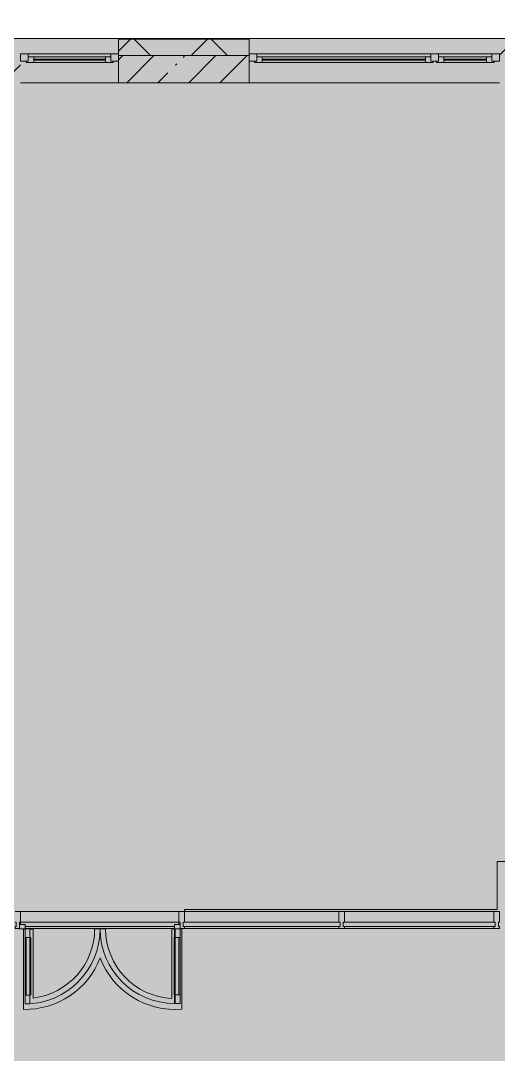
# Model space of a CAD drawing. Header units: millimetres. Extents: x 81548 to 272142, y -8553 to 29000.
# Drawn here: x 246282 to 250672, y 12227 to 21721 of the extents above; entities that cross this region are included whole.
import ezdxf

# ---------------------------------------------------------------- set-up
doc = ezdxf.new("R2010")
doc.units = ezdxf.units.MM
doc.layers.add('A-DETL-GENF-2', color=7, linetype='Continuous', lineweight=9, true_color=0xc0c0c0, transparency=0.4)
for name, color, linetype, lineweight, true_color in [('A-DETL-GENF-3', 7, 'Continuous', 5, 0xe2e2e2), ('A-DETL-GENF-4', 7, 'Continuous', 5, 0xb7b7b7), ('A-DOOR-1', 7, 'Continuous', 5, 0xb7b7b7), ('A-FLOR-2', 7, 'Continuous', 5, 0xb7b7b7), ('A-GLAZ-2', 7, 'Continuous', 5, 0x737373), ('A-GLAZ-CURT-3', 7, 'Continuous', 5, 0x737373), ('A-GLAZ-CWMG-4', 7, 'Continuous', 5, 0x737373), ('A-WALL-4', 7, 'Continuous', 5, 0x737373), ('A-WALL-5', 7, 'Continuous', 9, 0x737373), ('I-WALL-5', 7, 'Continuous', 5, 0x737373)]:
    doc.layers.add(name, color=color, linetype=linetype, lineweight=lineweight, true_color=true_color)
for name, color, linetype, lineweight in [('A-GLAZ-CURT-2', 7, 'Continuous', 5), ('A-WALL-3', 7, 'Continuous', 5), ('I-WALL-4', 7, 'Continuous', 5)]:
    doc.layers.add(name, color=color, linetype=linetype, lineweight=lineweight)

# ---------------------------------------------------------------- blocks, each defined once
blk = doc.blocks.new('120_Окно_СКБ_1Ст - 120_Окно_СКБ_1Ст 900х2500_h_ с форточкой-22877787-2_10_3_птичка')
at = {"layer": 'A-GLAZ-2'}
for p, q in [((-450, -127), (-450, -57)), ((-450, -57), (-380, -57)), ((450, -57), (-450, -57)), ((-380, -57), (-380, -127)), ((380, -87), (-380, -87)), ((-380, -87), (-380, -127)), ((-330, -137), (-330, -87)), ((330, -137), (330, -87)), ((380, -127), (380, -57)), ((380, -57), (450, -57)), ((380, -127), (380, -87)), ((450, -57), (450, -127)), ((-380, -127), (-450, -127)), ((-450, -127), (-400, -127)), ((-380, -127), (-400, -127)), ((-400, -127), (-400, -137)), ((-400, -137), (400, -137)), ((400, -137), (-400, -137)), ((-330, -107), (330, -107)), ((330, -117), (-330, -117)), ((450, -127), (380, -127)), ((400, -127), (380, -127)), ((400, -127), (450, -127)), ((400, -137), (400, -127))]:
    blk.add_line(p, q, dxfattribs=at)
blk = doc.blocks.new('120_Окно_СКБ_2Ст_Фрамуга сверху - 120_Окно_СКБ_2Ст_2300х2500_h_ ДОО-23103760-2_10_3_птичка')
at = {"layer": 'A-GLAZ-2'}
for p, q in [((-1150, -127), (-1150, -57)), ((-1150, -57), (-1080, -57)), ((1150, -57), (-1150, -57)), ((-1080, -57), (-1080, -127)), ((-1080, -57), (1080, -57)), ((520, -87), (-1080, -87)), ((-1080, -87), (-1080, -127)), ((-1030, -137), (-1030, -87)), ((470, -137), (470, -87)), ((520, -127), (520, -57)), ((520, -57), (590, -57)), ((520, -127), (520, -87)), ((590, -57), (590, -127)), ((1080, -87), (590, -87)), ((590, -87), (590, -127)), ((640, -137), (640, -87)), ((1030, -137), (1030, -87)), ((1080, -127), (1080, -57)), ((1080, -57), (1150, -57)), ((1080, -127), (1080, -87)), ((1150, -57), (1150, -127)), ((-1080, -127), (-1150, -127)), ((-1150, -127), (-1100, -127)), ((-1080, -127), (-1100, -127)), ((-1100, -127), (-1100, -137)), ((-1100, -137), (540, -137)), ((540, -137), (-1100, -137)), ((-1030, -107), (470, -107)), ((470, -117), (-1030, -117)), ((590, -127), (520, -127)), ((540, -127), (520, -127)), ((540, -127), (570, -127)), ((540, -127), (570, -127)), ((540, -137), (540, -127)), ((590, -127), (570, -127)), ((570, -127), (570, -137)), ((570, -137), (1100, -137)), ((1100, -137), (570, -137)), ((640, -107), (1030, -107)), ((1030, -117), (640, -117)), ((1150, -127), (1080, -127)), ((1100, -127), (1080, -127)), ((1100, -127), (1149.8, -127)), ((1100, -137), (1100, -127))]:
    blk.add_line(p, q, dxfattribs=at)
blk = doc.blocks.new('Прямоугольный импост - Импост структурный с накладкой - 160мм Темный-V175-2_10_3_птичка')
at = {"layer": 'A-GLAZ-CWMG-4'}
for p, q in [((-50, 0), (-50, 17)), ((-50, 17), (0, 17)), ((-40, 0), (-50, 0)), ((-40, -40), (-40, 0)), ((0, 0), (-10, 0)), ((-10, 0), (-10, -40)), ((0, 17), (0, 0)), ((-50, -140), (-50, -40)), ((-50, -40), (-40, -40)), ((-10, -40), (0, -40)), ((0, -40), (0, -140)), ((0, -140), (-50, -140))]:
    blk.add_line(p, q, dxfattribs=at)
blk = doc.blocks.new('Дверь_Витражная_остекление_ - ВВ-22-32429667-2_10_3_птичка')
at = {"layer": 'A-DETL-GENF-3'}
for points in [[(-642.5, -710), (-642.5, -20), (-687.5, -20), (-687.5, -710)], [(737.5, -705), (737.5, -20), (692.5, -20), (692.5, -705)]]:
    blk.add_hatch(color=256, dxfattribs=at).paths.add_polyline_path(points)
at = {"layer": 'A-DETL-GENF-4'}
for p, q in [((-642.5, -20), (-687.5, -20)), ((-687.5, -710), (-687.5, -20)), ((-642.5, -20), (-687.5, -20)), ((-687.5, -20), (-687.5, -710)), ((-642.5, -710), (-642.5, -20)), ((-642.5, -710), (-642.5, -20)), ((692.5, -705), (692.5, -20)), ((692.5, -20), (692.5, -705)), ((737.5, -705), (737.5, -20)), ((737.5, -705), (737.5, -20)), ((-687.5, -100), (-642.5, -100)), ((-677.5, -630), (-677.5, -100)), ((-633.5, -630), (-633.5, -100)), ((683.5, -625), (683.5, -100)), ((737.5, -100), (692.5, -100)), ((727.5, -625), (727.5, -100)), ((-687.5, -630), (-642.5, -630)), ((737.5, -625), (692.5, -625)), ((-687.5, -710), (-642.5, -710)), ((-687.5, -710), (-642.5, -710)), ((737.5, -705), (692.5, -705)), ((692.5, -705), (737.5, -705))]:
    blk.add_line(p, q, dxfattribs=at)
at = {"layer": 'A-DOOR-1'}
for p, q in [((-737.5, 20), (-687.5, 20)), ((-737.5, -20), (-737.5, 20)), ((-687.5, 20), (-687.5, -20)), ((687.5, 20), (737.5, 20)), ((687.5, -20), (687.5, 20)), ((737.5, 20), (737.5, -20)), ((-687.5, -20), (-737.5, -20)), ((-687.5, -710), (-687.5, -20)), ((687.5, -705), (687.5, -20)), ((737.5, -20), (687.5, -20))]:
    blk.add_line(p, q, dxfattribs=at)
for centre, radius, start, end in [((-687.5, -20), 690, 270, 0), ((687.5, -20), 685, 180, 270)]:
    blk.add_arc(centre, radius, start, end, dxfattribs=at)
blk = doc.blocks.new('Прямоугольный импост - Импост структурный с накладкой - 160мм Темный-V176-2_10_3_птичка')
at = {"layer": 'A-GLAZ-CWMG-4'}
for p, q in [((0, 17), (-40, 17)), ((-10, -40), (-10, 0)), ((-10, 0), (0, 0)), ((0, 0), (0, 17)), ((-40, -40), (-50, -40)), ((-50, -40), (-50, -140)), ((-40, -20), (-40, -40)), ((0, -40), (-10, -40)), ((-50, -140), (0, -140))]:
    blk.add_line(p, q, dxfattribs=at)
blk = doc.blocks.new('Системная панель - Стекло - 40мм-32427251-2_10_3_птичка')
at = {"layer": 'A-GLAZ-CURT-2'}
h = blk.add_hatch(dxfattribs=at)
h.set_pattern_fill('FP_171', color=256, style=0, pattern_type=2)
h.set_pattern_definition([(45, (-105312.5, -12900), (-1414.214, 1414.214), [1000, -3000]), (45, (-106312.5, -13400), (-1414.214, 1414.214), [3000, -1000]), (45, (-104312.5, -13900), (-1414.214, 1414.214), [1000, -3000])])
h.paths.add_polyline_path([(-313.5, 0), (697.5, 0), (697.5, 40), (-697.5, 40), (-697.5, 0)])
at = {"layer": 'A-GLAZ-CURT-3'}
for p, q in [((697.5, 40), (-697.5, 40)), ((-697.5, 40), (-697.5, 0)), ((697.5, 0), (697.5, 40)), ((-697.5, 0), (697.5, 0))]:
    blk.add_line(p, q, dxfattribs=at)
blk = doc.blocks.new('Прямоугольный импост - Импост структурный с накладкой - 160мм Темный-32427249-2_10_3_птичка')
at = {"layer": 'A-GLAZ-CWMG-4'}
for p, q in [((105500, 13540), (104125, 13540)), ((105500, 13383), (104125, 13383))]:
    blk.add_line(p, q, dxfattribs=at)
blk = doc.blocks.new('Прямоугольный импост - Импост структурный с накладкой - 160мм Темный-32427025-2_10_3_птичка')
at = {"layer": 'A-GLAZ-CWMG-4'}
for p, q in [((102605, 13540), (101150, 13540)), ((101150, 13420), (101150, 13440)), ((102605, 13440), (101150, 13440)), ((102565, 13400), (101190, 13400)), ((102605, 13440), (102605, 13420)), ((102565, 13383), (101190, 13383))]:
    blk.add_line(p, q, dxfattribs=at)
blk = doc.blocks.new('Системная панель - Стекло - 40мм-32427252-2_10_3_птичка')
at = {"layer": 'A-GLAZ-CURT-3'}
for p, q in [((720, 40), (-720, 40)), ((-720, 40), (-720, 0)), ((-720, 0), (720, 0)), ((720, 0), (720, 40))]:
    blk.add_line(p, q, dxfattribs=at)
blk = doc.blocks.new('Прямоугольный импост - Импост структурный с накладкой - 160мм Темный-32427244-2_10_3_птичка')
at = {"layer": 'A-GLAZ-CWMG-4'}
for p, q in [((-15, 17), (25, 17)), ((25, 0), (15, 0)), ((15, 0), (15, -40)), ((25, 17), (25, 0)), ((-25, -140), (-25, -40)), ((-25, -40), (-15, -40)), ((-15, -40), (-15, -20)), ((15, -40), (25, -40)), ((25, -40), (25, -140)), ((25, -140), (-25, -140))]:
    blk.add_line(p, q, dxfattribs=at)
blk = doc.blocks.new('Прямоугольный импост - Импост структурный с накладкой - 160мм Темный-32427250-2_10_3_птичка')
at = {"layer": 'A-GLAZ-CWMG-4'}
for p, q in [((104075, 13540), (102655, 13540)), ((104075, 13383), (102655, 13383))]:
    blk.add_line(p, q, dxfattribs=at)
blk = doc.blocks.new('Прямоугольный импост - Импост структурный с накладкой - 160мм Темный-V177-2_10_3_птичка')
at = {"layer": 'A-GLAZ-CWMG-4'}
for p, q in [((-25, 0), (-25, 17)), ((-25, 17), (25, 17)), ((-15, 0), (-25, 0)), ((-15, -40), (-15, 0)), ((25, 0), (15, 0)), ((15, 0), (15, -40)), ((25, 17), (25, 0)), ((-25, -140), (-25, -40)), ((-25, -40), (-15, -40)), ((15, -40), (25, -40)), ((25, -40), (25, -140)), ((25, -140), (-25, -140))]:
    blk.add_line(p, q, dxfattribs=at)

msp = doc.modelspace()

# ---------------------------------------------------------------- hatches: boundary and pattern name
at = {"layer": 'A-DETL-GENF-2'}
msp.add_hatch(color=256, dxfattribs=at).paths.add_polyline_path([(268200.9, -258), (270369.5, -258), (270369.5, 21558), (238439.5, 21558), (238439.5, 27348), (229991.5, 27348), (229991.5, 5750), (234333.5, 5750), (234333.5, -258), (267272.4, -258)])
at = {"layer": 'A-WALL-3'}
h = msp.add_hatch(dxfattribs=at)
h.set_pattern_fill('FP_55', color=256, style=0, pattern_type=2)
h.set_pattern_definition([(45, (145131.5, 0), (-353.5534, 353.5534), []), (135, (145131.5, 0), (-353.5534, -353.5534), [])])
h.paths.add_polyline_path([(270361.5, 21400), (270361.5, 21550), (265281.7, 21550), (265281.7, 21400), (270211.5, 21400)])
h.paths.add_polyline_path([(264381.7, 21400), (264381.7, 21550), (263032, 21550), (263032, 21400), (263558.3, 21400)])
h.paths.add_polyline_path([(251487.6, 21400), (251982, 21400), (251982, 21550), (250681.7, 21550), (250681.7, 21400), (251181.5, 21400)])
h.paths.add_polyline_path([(254182, 21400), (254182, 21550), (252882, 21550), (252882, 21400), (253344.6, 21400)])
h.paths.add_polyline_path([(255082, 21400), (256381.5, 21400), (256381.5, 21550), (255082, 21550)])
h.paths.add_polyline_path([(261232, 21400), (262132, 21400), (262132, 21550), (260732, 21550), (260732, 21400), (260772.8, 21400)])
h.paths.add_polyline_path([(258432, 21400), (258432, 21550), (257281.5, 21550), (257281.5, 21400)])
h.paths.add_polyline_path([(248381.7, 21400), (248381.7, 21550), (247181.5, 21550), (247181.5, 21400), (247773.5, 21400)])
h.paths.add_polyline_path([(238439.5, 21400), (238441.5, 21400), (238437.4, 21550), (238191.5, 21550), (238191.5, 21400), (238398.5, 21400)])
h.paths.add_polyline_path([(241741.5, 21400), (246281.5, 21400), (246281.5, 21550), (241741.5, 21550)])
at = {"layer": 'I-WALL-4'}
h = msp.add_hatch(dxfattribs=at)
h.set_pattern_fill('FP_63', color=256, style=0, pattern_type=2)
h.set_pattern_definition([(45, (145131.5, 0), (-285.1231, 285.1231), []), (45, (145416.64, 0), (-285.1231, 285.1231), [504.031, -100.806, 16.764, -84.042])])
h.paths.add_polyline_path([(263032, 21150), (264381.7, 21150), (264381.7, 21400), (263032, 21400)])
h.paths.add_polyline_path([(257281.5, 21150), (258432, 21150), (258432, 21400), (257281.5, 21400)])
h.paths.add_polyline_path([(261232, 21150), (262132, 21150), (262132, 21400), (261232, 21400), (261232, 21239.3)])
h.paths.add_polyline_path([(266341.5, 21150), (266341.5, 21400), (265981.5, 21400), (265981.5, 21150)])
h.paths.add_polyline_path([(246281.5, 21150), (246281.5, 21400), (245931.5, 21400), (245931.5, 21150), (246269, 21150)])
h.paths.add_polyline_path([(247773.5, 21150), (248381.7, 21150), (248381.7, 21400), (247181.5, 21400), (247181.5, 21150)])
h.paths.add_polyline_path([(253576.5, 21150), (254182, 21150), (254182, 21400), (252882, 21400), (252882, 21150), (253526.5, 21150)])
h.paths.add_polyline_path([(251181.5, 21150), (251982, 21150), (251982, 21400), (251181.5, 21400)])
h.paths.add_polyline_path([(256381.5, 21150), (256381.5, 21400), (256181.5, 21400), (256181.5, 21150)])
h.paths.add_polyline_path([(255481.5, 21150), (255481.5, 21400), (255082, 21400), (255082, 21150), (255201.7, 21150)])

# ---------------------------------------------------------------- linework, layer by layer
at = {"layer": 'A-FLOR-2'}
for p, q in [((250661.5, 13557), (250661.5, 14000)), ((250661.5, 14000), (254671.5, 14000)), ((247786.5, 13540), (247786.5, 13557)), ((247786.5, 13557), (250661.5, 13557)), ((246321.5, 13378.5), (246306.6, 13378.5)), ((246306.6, 13378.5), (246306.6, 12640.2)), ((246395.9, 13378.5), (246366.5, 13378.5)), ((246395.9, 12744.3), (246395.9, 13378.5)), ((247061.5, 13380), (246961.5, 13380)), ((247696.5, 13381.5), (247671.8, 13381.5)), ((247671.8, 13381.5), (247671.8, 12740.7)), ((247764.1, 13381.5), (247746.5, 13381.5)), ((247764.1, 12642.7), (247764.1, 13381.5))]:
    msp.add_line(p, q, dxfattribs=at)
for centre, radius, start, end in [((246321.5, 13380), 640, 276.67397, 0), ((247701.5, 13380), 640, 180, 267.33511), ((246321.5, 13380), 740, 268.84165, 338.81722), ((247701.5, 13380), 740, 201.18278, 274.85352)]:
    msp.add_arc(centre, radius, start, end, dxfattribs=at)
at = {"layer": 'A-WALL-4'}
for p, q in [((255082, 21558), (241741.5, 21558)), ((247181.5, 21558), (247181.5, 21400)), ((248381.7, 21400), (248381.7, 21558))]:
    msp.add_line(p, q, dxfattribs=at)
at = {"layer": 'A-WALL-5'}
for p, q in [((248381.7, 21553), (247181.5, 21553)), ((248381.7, 21550), (247181.5, 21550)), ((248381.7, 21400), (247181.5, 21400))]:
    msp.add_line(p, q, dxfattribs=at)
at = {"layer": 'I-WALL-5'}
for p, q in [((247181.5, 21400), (247181.5, 21150)), ((248381.7, 21150), (248381.7, 21400)), ((250681.5, 21150), (246281.5, 21150))]:
    msp.add_line(p, q, dxfattribs=at)

# ---------------------------------------------------------------- block references
at = {"layer": 'A-DOOR-1'}
msp.add_blockref('Дверь_Витражная_остекление_ - ВВ-22-32429667-2_10_3_птичка', (247009, 13400), dxfattribs=at)
at = {"layer": 'A-GLAZ-2'}
for name, p in [('120_Окно_СКБ_1Ст - 120_Окно_СКБ_1Ст 900х2500_h_ с форточкой-22877787-2_10_3_птичка', (246731.5, 21475)), ('120_Окно_СКБ_2Ст_Фрамуга сверху - 120_Окно_СКБ_2Ст_2300х2500_h_ ДОО-23103760-2_10_3_птичка', (249531.7, 21475))]:
    msp.add_blockref(name, p, dxfattribs=at)
at = {"layer": 'A-GLAZ-CURT-3'}
for name, p in [('Системная панель - Стекло - 40мм-32427252-2_10_3_птичка', (248496.5, 13400)), ('Системная панель - Стекло - 40мм-32427251-2_10_3_птичка', (249944, 13400))]:
    msp.add_blockref(name, p, dxfattribs=at)
at = {"layer": 'A-GLAZ-CWMG-4', "rotation": 180}
msp.add_blockref('Прямоугольный импост - Импост структурный с накладкой - 160мм Темный-V176-2_10_3_птичка', (246231.5, 13400), dxfattribs=at)
at = {"layer": 'A-GLAZ-CWMG-4'}
for name in ['Прямоугольный импост - Импост структурный с накладкой - 160мм Темный-32427025-2_10_3_птичка', 'Прямоугольный импост - Импост структурный с накладкой - 160мм Темный-32427250-2_10_3_птичка', 'Прямоугольный импост - Импост структурный с накладкой - 160мм Темный-32427249-2_10_3_птичка']:
    msp.add_blockref(name, (145131.5, 0), dxfattribs=at)
at = {"layer": 'A-GLAZ-CWMG-4', "extrusion": (0, 0, -1), "rotation": 180}
for name, p in [('Прямоугольный импост - Импост структурный с накладкой - 160мм Темный-32427244-2_10_3_птичка', (-247761.5, 13400)), ('Прямоугольный импост - Импост структурный с накладкой - 160мм Темный-V177-2_10_3_птичка', (-249231.5, 13400)), ('Прямоугольный импост - Импост структурный с накладкой - 160мм Темный-V175-2_10_3_птичка', (-250681.5, 13400))]:
    msp.add_blockref(name, p, dxfattribs=at)

doc.saveas('drawing.dxf')
